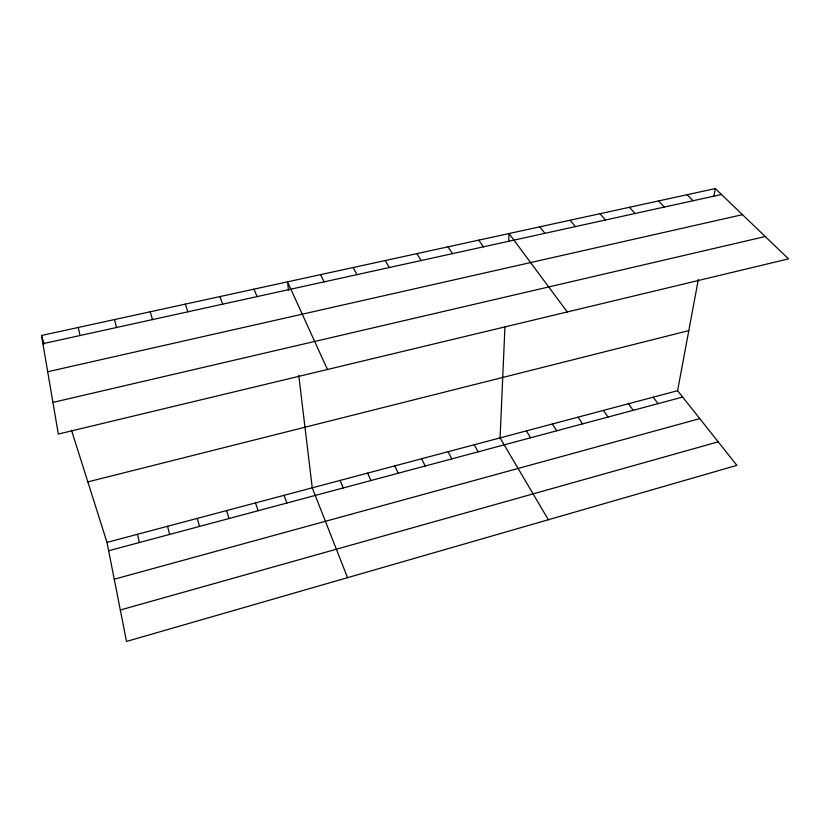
<?xml version="1.0" encoding="UTF-8"?>
<svg xmlns="http://www.w3.org/2000/svg" width="830" height="830" viewBox="0 0 830 830"><rect width="100%" height="100%" fill="white"/><g stroke="black" fill="none" stroke-linecap="round" stroke-linejoin="round"><path stroke-width="1.25" d="M504.931 327.207L500.075 437.898L548.35 519.746M508.707 241.302L509.039 233.541L567.264 311.956M71.484 430.199L106.997 542.395L126.502 641.434L736.874 465.36L677.591 390.702L698.321 279.617M713.893 196.191L715.315 188.566L41.5 335.486L58.339 434.059L788.5 258.877L715.315 188.566M120.309 609.998L718.189 441.83M114.25 579.205L699.773 418.631M108.647 550.757L682.654 397.072M106.997 542.395L677.591 390.702M87.845 481.898L688.807 330.62M52.933 402.405L765.239 236.529M47.694 371.736L742.487 214.659M42.901 343.693L721.488 194.49M687.095 194.718L693.091 200.736M658.47 200.953L664.301 207.064M629.431 207.293L635.085 213.486M599.986 213.715L605.454 220.002M570.106 220.22L575.398 226.611M539.801 226.829L544.885 233.323M653.148 397.197L658.086 403.65M628.414 403.774L633.217 410.311M603.369 410.435L608.037 417.044M478.754 240.14L483.444 246.832M578.022 417.179L582.556 423.871M448.034 246.842L452.516 253.627M552.355 423.995L556.754 430.78M416.868 253.638L421.132 260.527M526.376 430.905L530.629 437.773M385.245 260.537L389.291 267.53M474.221 444.766L478.184 451.821M353.155 267.53L356.973 274.637M448.055 451.728L451.862 458.865M421.567 458.772L425.219 465.993M320.588 274.637L324.167 281.847M394.748 465.9L398.244 473.225M327.445 369.495L287.522 281.837L288.581 290.593M367.597 473.121L370.927 480.539M340.103 480.425L343.257 487.947M253.97 289.162L257.061 296.601M347.542 577.68L312.256 487.833L298.759 375.378M219.909 296.59L222.731 304.154M284.057 495.323L286.869 503.042M255.495 502.918L258.12 510.74M185.318 304.133L187.881 311.81M41.5 335.486L44.177 343.942M226.559 510.606L229.007 518.532M150.199 311.79L152.481 319.592M197.25 518.397L199.511 526.428M167.567 526.293L169.621 534.437M114.53 319.56L116.522 327.497M137.479 534.292L139.336 542.54M78.3 327.466L80.002 335.528"/></g></svg>
